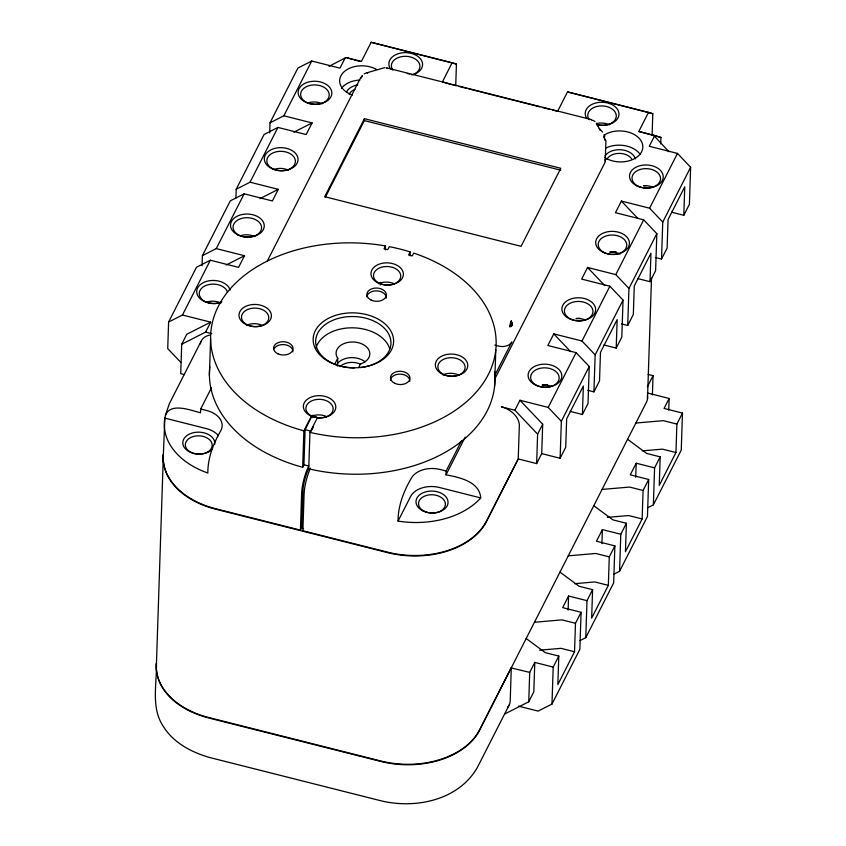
<?xml version="1.0" encoding="UTF-8"?>
<svg xmlns="http://www.w3.org/2000/svg" width="846" height="846" viewBox="0 0 846 846"><rect width="100%" height="100%" fill="white"/><g stroke="black" fill="none" stroke-linecap="round" stroke-linejoin="round"><path stroke-width="1.27" d="M202.078 265.76L202.406 255.629L216.259 248.608L244.483 255.735L238.572 267.357L210.337 260.23L196.494 267.251L168.608 322.03L167.73 348.605L180.885 362.458M168.608 322.03L182.461 315.008L210.686 322.136L186.765 334.276L181.7 344.237L180.727 373.657L184.407 374.641M211.437 387.87L200.682 408.988L200.555 412.785C190.836 410.416 167.561 400.919 164.875 418.125L163.394 453.847A77.906 53.129 1.9 0 0 215.741 508.732L300.425 530.125L301.694 527.64L302.91 490.86A15.577 3.469 -75.8 0 1 308.356 469.509M209.396 375.307L210.612 338.855M235.918 198.091L236.214 189.229L264.1 134.451L277.943 127.418L306.167 134.556L312.089 122.934L283.854 115.796L270.011 122.829L269.673 132.949M300.425 530.125L301.641 493.355A19.479 4.336 -75.8 0 1 308.452 466.664M209.819 366.752A142.826 97.406 1.9 0 0 302.678 467.278L303.883 430.826L311.37 416.126A16.233 11.072 1.9 0 1 309.773 397.726A16.233 11.072 1.9 0 1 335.27 404.166A16.233 11.072 1.9 0 1 317.44 417.66L309.953 432.359L308.737 468.811A142.826 97.406 1.9 0 0 494.498 371.553M302.678 467.278L303.936 464.782L305.11 429.673L311.899 416.19A13.631 9.295 1.9 0 1 311.508 400.951A13.631 9.295 1.9 0 1 332.615 406.281A13.631 9.295 1.9 0 1 318.572 417.882L311.931 416.264M312.83 417.649L312.904 415.175M337.469 366.054L337.734 358.218A16.878 11.516 1.9 0 1 345.58 343.021A16.878 11.516 1.9 0 1 368.095 348.711A16.878 11.516 1.9 0 1 360.438 363.96L358.651 367.471M325.234 197.435L364.351 120.587L364.415 118.683L560.792 168.301L521.073 246.323L324.705 196.706L364.415 118.683M380.425 284.848L380.51 282.363M385.353 249.856L385.49 245.943A142.826 97.406 1.9 0 0 216.576 309.996A142.826 97.406 1.9 0 0 303.883 430.826M446.149 471.011L446.022 474.807C458.997 477.345 479.46 481.289 480.75 497.934A77.906 53.129 1.9 0 1 398.064 521.094C398.001 505.971 403.605 491.463 411.135 478.561A22.726 15.492 1.9 0 1 440.005 469.456L446.149 471.011L461.673 440.502M410.024 255.83L410.151 251.918A142.826 97.406 1.9 0 0 389.287 246.651L387.732 249.697L384.052 248.766L385.49 245.943M455.73 85.583L456.438 64.074L452.134 62.763L371.14 42.3L361.422 61.388L346.448 57.613A19.469 13.282 1.9 0 0 345.126 58.025L329.02 66.326M494.593 386.22L495.798 349.779M504.819 713.939L528.739 701.799L529.712 672.38L534.788 662.418L553.199 667.071L558.794 656.073L545.289 652.657L526.18 638.508L646.513 402.114A19.479 13.282 1.9 0 0 647.338 395.759M310.493 468.124A19.479 4.336 -75.8 0 0 304.095 493.969L302.879 530.749L387.563 552.142A77.906 53.129 1.9 0 0 486.556 520.946L518.238 458.934L536.639 463.587L537.622 434.167L542.688 424.206L519.973 400.274L514.897 410.236L537.622 434.167M534.788 662.418L533.815 691.838L528.739 701.799M536.639 463.587L541.715 453.625L542.688 424.206M518.482 706.146L538.119 711.105L551.973 704.084L553.199 667.071M541.715 453.625L560.126 458.278L561.353 421.266L589.239 366.477L576.084 352.634L547.848 345.496L553.77 333.874L581.995 341.012L595.15 354.855L593.924 391.867L587.79 390.323M558.794 656.073L557.852 684.541L574.54 651.758L575.481 623.28L581.086 612.282L562.675 607.629L568.586 596.018L586.997 600.66L592.591 589.662L579.098 586.257L559.978 572.108M568.121 610.082L568.586 596.018M570.141 411.389L582.408 414.487L583.359 386.019L566.661 418.802L565.72 447.28L560.126 458.278M581.086 612.282L579.859 649.294L551.973 704.084M589.239 366.477L588.012 403.489L582.408 414.487M579.996 640.602L585.77 637.683L586.997 600.66M605.228 161.29L605.926 140.415M592.591 589.662L591.65 618.14L608.337 585.347L609.279 556.88L614.883 545.882L596.472 541.229L602.384 529.607L620.795 534.26L626.4 523.262L612.895 519.856L593.776 505.707M601.918 543.682L602.384 529.607M603.938 344.988L616.205 348.087L617.157 319.619L600.47 352.401L599.518 380.869L593.924 391.867M614.883 545.882L613.657 582.894L585.77 637.683M621.588 323.923L627.721 325.467L628.948 288.454L615.793 274.612L587.568 267.473L581.657 279.095L609.881 286.223L623.037 300.076L621.81 337.089L616.205 348.087M613.805 574.201L619.568 571.272L620.795 534.26M626.4 523.262L625.448 551.74L642.135 518.947L643.087 490.479L648.681 479.481L630.27 474.828L636.192 463.206L654.593 467.859L660.197 456.861L646.693 453.456L627.584 439.296M635.716 477.281L636.192 463.206M652.086 135.381L652.816 113.692L648.512 112.381L567.507 91.918L557.789 111.006M637.736 278.588L650.014 281.686L650.955 253.218L634.267 286.001L633.326 314.469L627.721 325.467M647.497 398.984L651.505 278.165M648.681 479.481L647.454 516.494L619.568 571.272M655.386 257.522L661.519 259.066L662.756 222.054L649.601 208.201L621.366 201.073L615.454 212.695L643.679 219.823L656.834 233.676L655.608 270.688L650.014 281.686M652.414 394.849L653.049 375.666L648.142 374.429M660.737 143.852L660.948 137.454L653.768 135.254A19.469 13.282 1.9 0 1 654.413 136.164L668.943 151.72M647.602 507.801L653.366 504.872L654.593 467.859M660.197 456.861L659.256 485.34L675.943 452.547L676.885 424.079L682.479 413.081L664.068 408.428L669.144 398.466L647.264 392.935M668.763 409.982L669.144 398.466M671.534 212.187L683.811 215.286L684.752 186.807L668.065 219.6L667.124 248.068L661.519 259.066M682.479 413.081L681.252 450.093L653.366 504.872M654.413 136.164L649.252 146.295L677.487 153.422L690.632 167.275L689.405 204.288L683.811 215.286M604.139 134.429L604.911 136.291M165.372 415.407L169.295 403.817L200.978 341.573M509.451 704.464L477.768 766.719C459.293 800.136 415.862 809.21 381.049 800.813L209.226 757.403C191.429 752.2 173.62 742.862 163.532 726.735C150.673 707.986 156.954 684.192 156.457 663.116A77.906 53.129 1.9 0 0 208.793 718L380.626 761.411A77.906 53.129 1.9 0 0 479.608 730.214L526.18 638.508M202.406 255.629L230.292 200.851L244.145 193.819L272.37 200.957L278.281 189.335L250.056 182.197L236.214 189.229M270.011 122.829L297.898 68.05L311.74 61.018L339.976 68.145L345.126 58.025M182.461 315.008L210.337 260.23M216.259 248.608L244.145 193.819M250.056 182.197L277.943 127.418M283.854 115.796L311.74 61.018M181.7 344.237L205.61 332.097L210.686 322.136M267.347 260.959L360.322 78.297L362.522 75.484L361.126 78.096M452.134 62.763L442.426 81.861L449.85 84.114M334.752 364.076L337.734 358.218M313.454 426.733L311.169 431.206L305.11 429.673M410.151 251.918L408.597 254.974L412.277 255.904L413.715 253.081A142.826 97.406 1.9 0 1 486.355 378.151A142.826 97.406 1.9 0 1 309.953 432.359M398.064 521.094L410.543 496.591A22.726 15.492 1.9 0 1 439.412 487.486L480.75 497.934M494.519 375.962L511.841 341.943A10.385 7.085 1.9 0 1 498.643 346.099L494.815 345.126M446.022 474.807L465.184 437.16M494.519 379.526L604.7 163.077A10.385 7.085 1.9 0 0 605.08 159.46M660.948 137.454L638.793 131.468L648.512 112.381M561.353 421.266L548.197 407.412L576.084 352.634M581.995 341.012L609.881 286.223M615.793 274.612L643.679 219.823M649.601 208.201L677.487 153.422M595.15 354.855L623.037 300.076M628.948 288.454L656.834 233.676M662.756 222.054L690.632 167.275M647.37 386.823L653.049 375.666M591.999 120.386L591.428 119.984M293.858 132.177L312.089 122.934M260.06 198.588L278.281 189.335M226.263 264.988L244.483 255.735M364.15 73.909L366.487 72.851M368.444 72.365L384.74 67.638M646.101 185.57L643.584 185.782A14.287 9.74 1.9 0 1 652.996 187.199M616.068 251.643L609.776 252.182A14.287 9.74 1.9 0 1 620.213 254.064M579.753 318.265L575.978 318.582A14.287 9.74 1.9 0 1 585.39 320M547.214 384.56L542.18 384.993A14.287 9.74 1.9 0 1 551.592 386.4M635.864 423.032L663.38 420.663L676.885 424.079M642.315 450.865L662.439 449.141L675.943 452.547M602.056 489.432L629.583 487.063L643.087 490.479M607.259 517.382L628.641 515.542L642.135 518.947M568.258 555.843L595.785 553.474L609.279 556.88M574.709 583.677L594.844 581.942L608.337 585.347M534.461 622.244L561.987 619.875L575.481 623.28M539.653 650.183L561.035 648.343L574.54 651.758M368.052 72.819L367.058 72.703L367.481 73.158M511.301 667.959L529.712 672.38M456.438 64.074L371.14 42.3M652.816 113.692L567.507 91.918M387.056 67.955L590.942 119.466M638.793 131.468L653.768 135.254M354.125 59.929L360.259 61.483M451.119 84.441L456.195 85.721M458.722 86.355L466.336 88.28M468.864 88.925L539.864 106.86M542.402 107.495L550.006 109.42M552.544 110.065L557.609 111.344M364.351 120.587L560.729 170.194M519.973 400.274L548.197 407.412M205.61 332.097L211.754 333.652M514.897 410.236L501.392 406.831A19.479 13.568 27 0 1 519.338 425.718L518.238 458.934L486.535 521.422A77.906 53.129 1.9 0 1 387.553 552.618L215.719 509.207A77.906 53.129 1.9 0 1 163.384 454.323L156.478 662.64A77.906 53.129 1.9 0 0 208.814 717.524L380.637 760.935A77.906 53.129 1.9 0 0 479.629 729.738L511.312 667.483L510.201 700.943A19.479 13.568 27 0 1 507.505 707.436M200.682 408.988L206.815 410.543A22.726 15.492 1.9 0 1 220.901 430.498C213.372 443.399 207.767 457.908 207.83 473.041A77.906 53.129 1.9 0 1 164.875 418.125L206.223 428.573A22.726 15.492 1.9 0 1 218.554 435.764M303.936 464.782L308.801 466.009M300.996 527.936L303.545 528.581M346.448 57.613L352.898 59.558M386.125 67.881L387.542 68.473M592.739 120.185L594.981 121.528M621.366 201.073L637.725 218.3M587.568 267.473L604.837 285.652M553.77 333.874L570.13 351.101M602.553 132.071L599.254 128.571L600.121 130.104L596.536 123.294L597.858 125.652M596.335 123.527L597.762 125.768M604.308 135A22.726 15.492 1.9 0 1 636.107 135.698A22.726 15.492 1.9 0 1 636.541 157.409A22.726 15.492 1.9 0 1 604.774 157.589M589.197 119.709A14.287 9.74 1.9 0 1 599.306 106.057A14.287 9.74 1.9 0 1 616.269 116.6A14.287 9.74 1.9 0 1 597.382 124.796M586.923 118.546A16.878 11.516 1.9 0 1 598.873 102.408A16.878 11.516 1.9 0 1 618.923 114.866A16.878 11.516 1.9 0 1 596.599 124.552M605.641 148.198A22.726 15.492 1.9 0 1 640.041 154.226M352.475 95.08A22.726 15.492 1.9 0 1 343.169 72.671A22.726 15.492 1.9 0 1 376.607 69.478M220.975 302.434A16.878 11.516 1.9 0 1 197.827 295.804A16.878 11.516 1.9 0 1 208.93 280.809A16.878 11.516 1.9 0 1 230.144 290.051M390.556 68.928A16.878 11.516 1.9 0 1 398.329 53.668A16.878 11.516 1.9 0 1 420.885 59.379A16.878 11.516 1.9 0 1 413.123 74.638M606.868 159.344A13.441 9.169 1.9 0 1 618.743 153.39A13.441 9.169 1.9 0 1 631.645 158.752M604.985 155.95A16.032 10.935 1.9 0 1 621.44 149.816A16.032 10.935 1.9 0 1 635.367 158.847M596.525 123.516A14.287 9.74 1.9 0 1 609.384 124.785M392.83 70.091A14.287 9.74 1.9 0 1 399.397 57.179A14.287 9.74 1.9 0 1 418.495 62.012A14.287 9.74 1.9 0 1 411.917 74.924M240.497 235.664A14.287 9.74 1.9 0 1 254.731 236.594M274.294 169.263A14.287 9.74 1.9 0 1 288.539 170.194M308.092 102.863A14.287 9.74 1.9 0 1 322.337 103.794M407.317 73.549A14.287 9.74 1.9 0 1 409.739 74.004M212.113 449.448A16.032 10.935 1.9 0 1 185.856 449.3A16.032 10.935 1.9 0 1 194.411 432.507A16.032 10.935 1.9 0 1 214.821 444.15M200.343 343.878A19.479 13.568 27 0 1 209.85 335.09M206.688 302.064A14.287 9.74 1.9 0 1 220.933 303.005M221.916 301.885A14.287 9.74 1.9 0 1 200.872 298.152A14.287 9.74 1.9 0 1 208.793 284.573A14.287 9.74 1.9 0 1 227.532 292.24M341.562 88.259A22.726 15.492 1.9 0 1 359.91 80.063M346.733 91.706A16.032 10.935 1.9 0 1 357.816 84.886M349.123 94.223A13.441 9.169 1.9 0 1 354.908 89.454M378.585 283.717A13.631 9.295 1.9 0 1 394.225 283.801M310.99 416.518A13.631 9.295 1.9 0 1 326.619 416.602M246.598 325.308A13.631 9.295 1.9 0 1 262.239 325.393M442.976 374.926A13.631 9.295 1.9 0 1 458.606 375.011M354.379 367.915A37.658 25.676 1.9 0 1 319.27 330.649A37.658 25.676 1.9 0 1 383.026 326.968A37.658 25.676 1.9 0 1 360.502 367.555M316.013 347.875A37.658 25.676 1.9 0 1 352.571 327.814A37.658 25.676 1.9 0 1 389.72 348.679M337.036 364.171A16.878 11.516 1.9 0 1 365.144 361.824M274.009 348.89A9.74 6.641 1.9 0 1 285.144 344.745A9.74 6.641 1.9 0 1 292.917 351.851M390.418 380.129A9.74 6.641 1.9 0 1 400.803 374.144A9.74 6.641 1.9 0 1 409.834 381.398M366.815 296.872A9.74 6.641 1.9 0 1 377.2 290.897A9.74 6.641 1.9 0 1 386.231 298.152M339.933 366.667A14.932 10.184 1.9 0 1 360.66 364.288M512.412 324.853L511.206 326.493L509.493 326.746L511.248 325.922L509.694 325.499L511.354 325.276L509.99 324.187L511.502 324.6L510.36 322.897L511.693 323.933L510.783 321.713L511.915 323.32L511.217 320.729L512.412 324.853M318.001 417.797L311.899 416.19L318.572 417.882L318.001 417.797M605.123 140.15L603.801 136.227L605.123 140.15M237.948 234.934A16.878 11.516 1.9 0 0 264.216 226.654A16.878 11.516 1.9 0 0 239.978 215.074A16.878 11.516 1.9 0 0 237.948 234.934M271.746 168.534A16.878 11.516 1.9 0 0 298.014 160.254A16.878 11.516 1.9 0 0 273.787 148.674A16.878 11.516 1.9 0 0 271.746 168.534M305.543 102.133A16.878 11.516 1.9 0 0 331.812 93.853A16.878 11.516 1.9 0 0 307.584 82.273A16.878 11.516 1.9 0 0 305.543 102.133M636.922 185.856A16.878 11.516 1.9 0 0 663.19 177.575A16.878 11.516 1.9 0 0 638.963 165.996A16.878 11.516 1.9 0 0 636.922 185.856M603.124 252.256A16.878 11.516 1.9 0 0 629.392 243.976A16.878 11.516 1.9 0 0 605.154 232.396A16.878 11.516 1.9 0 0 603.124 252.256M569.326 318.656A16.878 11.516 1.9 0 0 595.595 310.376A16.878 11.516 1.9 0 0 571.357 298.797A16.878 11.516 1.9 0 0 569.326 318.656M535.518 385.057A16.878 11.516 1.9 0 0 561.786 376.777A16.878 11.516 1.9 0 0 537.559 365.197A16.878 11.516 1.9 0 0 535.518 385.057M638.307 186.31A14.287 9.74 1.9 0 0 660.536 179.299A14.287 9.74 1.9 0 0 640.031 169.507A14.287 9.74 1.9 0 0 638.307 186.31M239.333 235.389A14.287 9.74 1.9 0 0 261.562 228.388A14.287 9.74 1.9 0 0 241.057 218.585A14.287 9.74 1.9 0 0 239.333 235.389M273.131 168.989A14.287 9.74 1.9 0 0 295.36 161.977A14.287 9.74 1.9 0 0 274.855 152.185A14.287 9.74 1.9 0 0 273.131 168.989M306.939 102.588A14.287 9.74 1.9 0 0 329.168 95.577A14.287 9.74 1.9 0 0 308.663 85.784A14.287 9.74 1.9 0 0 306.939 102.588M423.053 510.921A16.032 10.935 1.9 0 0 448.01 503.063A16.032 10.935 1.9 0 0 424.988 492.055A16.032 10.935 1.9 0 0 423.053 510.921M424.438 511.386A13.441 9.169 1.9 0 0 445.356 504.787A13.441 9.169 1.9 0 0 426.067 495.566A13.441 9.169 1.9 0 0 424.438 511.386M191.249 452.462A13.441 9.169 1.9 0 0 212.166 445.874A13.441 9.169 1.9 0 0 192.877 436.652A13.441 9.169 1.9 0 0 191.249 452.462M536.914 385.512A14.287 9.74 1.9 0 0 559.132 378.511A14.287 9.74 1.9 0 0 538.638 368.708A14.287 9.74 1.9 0 0 536.914 385.512M604.509 252.711A14.287 9.74 1.9 0 0 626.738 245.7A14.287 9.74 1.9 0 0 606.233 235.907A14.287 9.74 1.9 0 0 604.509 252.711M570.712 319.111A14.287 9.74 1.9 0 0 592.94 312.111A14.287 9.74 1.9 0 0 572.435 302.308A14.287 9.74 1.9 0 0 570.712 319.111M379.494 283.389A13.631 9.295 1.9 0 0 400.718 276.705A13.631 9.295 1.9 0 0 381.144 267.347A13.631 9.295 1.9 0 0 379.494 283.389M378.109 282.934A16.233 11.072 1.9 0 0 403.362 274.971A16.233 11.072 1.9 0 0 380.065 263.836A16.233 11.072 1.9 0 0 378.109 282.934M246.123 324.526A16.233 11.072 1.9 0 0 271.376 316.573A16.233 11.072 1.9 0 0 248.079 305.438A16.233 11.072 1.9 0 0 246.123 324.526M442.49 374.144A16.233 11.072 1.9 0 0 467.753 366.181A16.233 11.072 1.9 0 0 444.457 355.045A16.233 11.072 1.9 0 0 442.49 374.144M277.858 353.787A9.74 6.641 1.9 0 0 293.012 349.007A9.74 6.641 1.9 0 0 279.032 342.323A9.74 6.641 1.9 0 0 277.858 353.787M330.881 362.68A40.248 27.453 1.9 0 0 393.517 342.937A40.248 27.453 1.9 0 0 335.735 315.325A40.248 27.453 1.9 0 0 330.881 362.68M371.172 300.076A9.74 6.641 1.9 0 0 386.326 295.296A9.74 6.641 1.9 0 0 372.346 288.623A9.74 6.641 1.9 0 0 371.172 300.076M394.775 383.323A9.74 6.641 1.9 0 0 409.929 378.543A9.74 6.641 1.9 0 0 395.949 371.87A9.74 6.641 1.9 0 0 394.775 383.323M247.508 324.98A13.631 9.295 1.9 0 0 268.732 318.297A13.631 9.295 1.9 0 0 249.158 308.938A13.631 9.295 1.9 0 0 247.508 324.98M443.886 374.598A13.631 9.295 1.9 0 0 465.099 367.915A13.631 9.295 1.9 0 0 445.525 358.556A13.631 9.295 1.9 0 0 443.886 374.598"/></g></svg>
